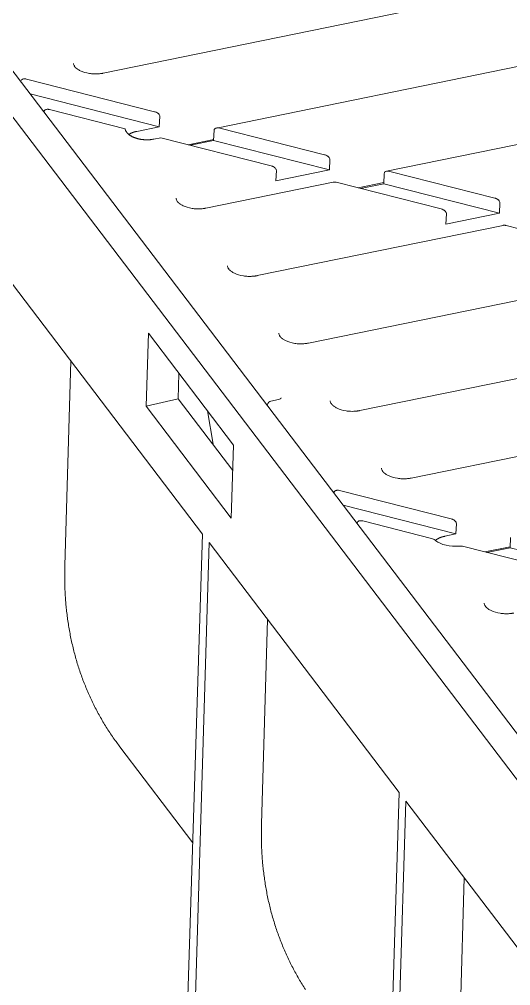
# Model space of a CAD drawing. Header units: millimetres. Extents: x 4267 to 8467, y 166 to 3136.
# Drawn here: x 4722.4 to 4776.8, y 1645.4 to 1752.2 of the extents above; entities that cross this region are included whole.
import ezdxf

# ---------------------------------------------------------------- set-up
doc = ezdxf.new("R2010")
doc.units = ezdxf.units.MM
doc.styles.get("Standard").update_dxf_attribs({"font": 'SimSun.ttf'})
doc.dimstyles.new('ISO-25', dxfattribs={"dimtxt": 2.5, "dimasz": 2.5, "dimexe": 1.25, "dimexo": 0.625, "dimtad": 1, "dimtxsty": 'Standard', "dimcen": 2.5, "dimadec": 0, "dimazin": 0, "dimtfac": 1, "dimtmove": 0, "dimatfit": 3, "dimfxl": 1, "dimarcsym": 0})

msp = doc.modelspace()

# ---------------------------------------------------------------- linework, layer by layer
at = {"linetype": 'Continuous', "lineweight": 5}
for p, q in [((4835.5, 1596.97, 326.37), (4654.46, 1834.86, 326.37)), ((4832.15, 1596.28, 326.37), (4651.11, 1834.17, 326.37)), ((4799.56, 1760.16, 326.37), (4731.7, 1746.27, 326.37)), ((4818.36, 1755.38, 326.37), (4744.25, 1740.21, 326.37)), ((4825.09, 1748.13, 326.37), (4763.05, 1735.44, 326.37)), ((4722.61, 1745.31, 326.37), (4722.61, 1745.4, 326.37)), ((4723.23, 1745.62, 326.37), (4737.4, 1742.02, 326.37)), ((4737.92, 1740.35, 326.37), (4723.62, 1743.98, 326.37)), ((4725.17, 1741.95, 326.37), (4725.18, 1742.03, 326.37)), ((4725.79, 1742.25, 326.37), (4734.13, 1740.14, 326.37)), ((4737.98, 1741.49, 326.37), (4737.92, 1740.35, 326.37)), ((4737.92, 1740.35, 326.37), (4735.42, 1739.84, 326.37)), ((4743.92, 1738.83, 326.37), (4743.98, 1739.97, 326.37)), ((4756.2, 1737.25, 326.37), (4744.6, 1740.2, 326.37)), ((4737.31, 1738.98, 326.37), (4738.07, 1739.14, 326.37)), ((4750.28, 1736.04, 326.37), (4738.07, 1739.14, 326.37)), ((4743.93, 1738.94, 326.37), (4741.11, 1738.36, 326.37)), ((4741.36, 1738.3, 326.37), (4743.92, 1738.83, 326.37)), ((4756.73, 1735.58, 326.37), (4743.92, 1738.83, 326.37)), ((4756.78, 1736.72, 326.37), (4756.73, 1735.58, 326.37)), ((4756.73, 1735.58, 326.37), (4750.8, 1734.36, 326.37)), ((4750.8, 1734.36, 326.37), (4750.86, 1735.5, 326.37)), ((4763.41, 1735.42, 326.37), (4775.01, 1732.47, 326.37)), ((4762.73, 1734.05, 326.37), (4762.79, 1735.19, 326.37)), ((4757.13, 1734.23, 326.37), (4743.06, 1731.35, 326.37)), ((4769.08, 1731.26, 326.37), (4757.48, 1734.21, 326.37)), ((4762.73, 1734.17, 326.37), (4759.92, 1733.59, 326.37)), ((4760.16, 1733.53, 326.37), (4762.73, 1734.05, 326.37)), ((4775.53, 1730.8, 326.37), (4762.73, 1734.05, 326.37)), ((4775.59, 1731.94, 326.37), (4775.53, 1730.8, 326.37)), ((4775.53, 1730.8, 326.37), (4769.61, 1729.59, 326.37)), ((4769.61, 1729.59, 326.37), (4769.67, 1730.73, 326.37)), ((4775.93, 1729.45, 326.37), (4748.74, 1723.89, 326.37)), ((4787.89, 1726.49, 326.37), (4776.29, 1729.43, 326.37)), ((4794.74, 1724.68, 326.37), (4754.41, 1716.42, 326.37)), ((4721.69, 1722.93, 326.37), (4742.71, 1695.31, 326.37)), ((4813.54, 1719.9, 326.37), (4760.09, 1708.96, 326.37)), ((4736.46, 1709.45, 326.37), (4736.71, 1717.52, 326.37)), ((4736.71, 1717.52, 326.37), (4746.12, 1705.15, 326.37)), ((4832.35, 1715.13, 326.37), (4765.77, 1701.5, 326.37)), ((4727.47, 1691.79, 326.37), (4728.15, 1714.45, 326.37)), ((4740.09, 1713.08, 326.37), (4740, 1710.27, 326.37)), ((4736.46, 1709.45, 326.37), (4740, 1710.27, 326.37)), ((4740, 1710.27, 326.37), (4746.04, 1702.34, 326.37)), ((4751.1, 1710.19, 326.37), (4750.26, 1710.02, 326.37)), ((4745.87, 1697.08, 326.37), (4736.46, 1709.45, 326.37)), ((4743.23, 1708.95, 326.37), (4743.89, 1705.27, 326.37)), ((4749.9, 1709.61, 326.37), (4749.89, 1709.46, 326.37)), ((4746.12, 1705.15, 326.37), (4745.87, 1697.08, 326.37)), ((4757.24, 1699.91, 326.37), (4757.23, 1699.82, 326.37)), ((4757.86, 1700.13, 326.37), (4770.19, 1697, 326.37)), ((4770.71, 1695.32, 326.37), (4758.24, 1698.49, 326.37)), ((4759.8, 1696.54, 326.37), (4759.79, 1696.45, 326.37)), ((4768, 1694.83, 326.37), (4760.42, 1696.76, 326.37)), ((4770.77, 1696.46, 326.37), (4770.71, 1695.32, 326.37)), ((4742.71, 1695.31, 326.37), (4740.14, 1614.32, 326.37)), ((4770.71, 1695.32, 326.37), (4769.49, 1695.07, 326.37)), ((4776.71, 1693.8, 326.37), (4776.77, 1694.94, 326.37)), ((4741, 1613.19, 326.37), (4743.44, 1694.36, 326.37)), ((4743.44, 1694.36, 326.37), (4764.46, 1666.74, 326.37)), ((4783.07, 1691.01, 326.37), (4771.46, 1693.96, 326.37)), ((4776.72, 1693.91, 326.37), (4773.9, 1693.34, 326.37)), ((4774.15, 1693.27, 326.37), (4776.71, 1693.8, 326.37)), ((4789.52, 1690.55, 326.37), (4776.71, 1693.8, 326.37)), ((4749.22, 1663.22, 326.37), (4749.9, 1685.87, 326.37)), ((4733.55, 1671.8, 326.37), (4741.63, 1661.18, 326.37)), ((4764.46, 1666.74, 326.37), (4761.89, 1585.74, 326.37)), ((4762.74, 1584.62, 326.37), (4765.18, 1665.78, 326.37)), ((4765.18, 1665.78, 326.37), (4785.73, 1638.79, 326.37)), ((4770.96, 1634.64, 326.37), (4771.64, 1657.3, 326.37))]:
    msp.add_line(p, q, dxfattribs=at)
for points in [[(4728.5, 1747.07), (4728.51, 1747.06, 0.002335), (4728.52, 1747.05, 0.002315), (4728.52, 1747.04, 0.002293), (4728.53, 1747.03, 0.002272), (4728.54, 1747.02, 0.002251), (4728.55, 1747.01, 0.00223), (4728.55, 1747, 0.002209), (4728.56, 1746.99, 0.002188), (4728.57, 1746.98, 0.002167), (4728.58, 1746.97, 0.002146), (4728.59, 1746.97, 0.002126), (4728.59, 1746.96, 0.002106), (4728.6, 1746.95, 0.002085), (4728.61, 1746.94, 0.002065), (4728.62, 1746.93, 0.002045), (4728.63, 1746.92, 0.002026), (4728.64, 1746.91, 0.002006), (4728.65, 1746.9, 0.001987), (4728.66, 1746.9, 0.001968), (4728.66, 1746.89, 0.001949), (4728.67, 1746.88, 0.00193), (4728.68, 1746.87, 0.00191), (4728.69, 1746.86, 0.001893), (4728.7, 1746.85, 0.001878), (4728.71, 1746.84, 0.001856), (4728.72, 1746.84, 0.001827), (4728.73, 1746.83, 0.001825), (4728.74, 1746.82, 0.001843), (4728.75, 1746.81, 0.001774), (4728.76, 1746.8, 0.001643), (4728.77, 1746.8, 0.001794), (4728.78, 1746.79, 0.002113), (4728.79, 1746.78, 0.001591), (4728.8, 1746.77, 0.000553), (4728.81, 1746.76, 0.002211), (4728.83, 1746.75, 0.003735), (4728.84, 1746.74, 0.001805), (4728.87, 1746.72, 0.000953)], [(4734.13, 1740.14), (4734.14, 1740.09, 0.01635), (4734.15, 1740.04, 0.015637), (4734.17, 1740, 0.015076), (4734.18, 1739.95, 0.014855), (4734.21, 1739.9, 0.01442), (4734.23, 1739.86, 0.013914), (4734.26, 1739.81, 0.013348), (4734.29, 1739.77, 0.012841), (4734.33, 1739.72, 0.012275), (4734.36, 1739.67, 0.011748), (4734.4, 1739.63, 0.011198), (4734.45, 1739.59, 0.010695), (4734.49, 1739.54, 0.010188), (4734.54, 1739.5, 0.009723), (4734.6, 1739.46, 0.009267), (4734.65, 1739.42, 0.008848), (4734.71, 1739.38, 0.008449), (4734.77, 1739.35, 0.008079), (4734.83, 1739.31, 0.00773), (4734.89, 1739.27, 0.0074), (4734.96, 1739.24, 0.007108), (4735.03, 1739.21, 0.006836), (4735.09, 1739.18, 0.006563), (4735.16, 1739.15, 0.006278), (4735.24, 1739.13, 0.006141), (4735.31, 1739.1, 0.005985), (4735.38, 1739.08, 0.005803), (4735.46, 1739.05, 0.005764), (4735.54, 1739.03, 0.005688), (4735.62, 1739.01, 0.005616), (4735.7, 1738.99, 0.005537), (4735.78, 1738.98, 0.005489), (4735.87, 1738.96, 0.005437), (4735.95, 1738.95, 0.005408), (4736.04, 1738.94, 0.005356), (4736.12, 1738.93, 0.005302), (4736.21, 1738.92, 0.00532), (4736.3, 1738.91, 0.005405), (4736.39, 1738.91, 0.005259), (4736.48, 1738.9, 0.004938), (4736.56, 1738.9, 0.005411), (4736.65, 1738.91, 0.006396), (4736.74, 1738.91, 0.004978), (4736.82, 1738.91, 0.001928), (4736.9, 1738.92, 0.006885), (4736.99, 1738.93, 0.012016), (4737.13, 1738.95, 0.006163), (4737.31, 1738.98, 0.003361)], [(4735.42, 1739.84), (4735.39, 1739.83, 0.002473), (4735.36, 1739.83, 0.00246), (4735.32, 1739.82, 0.002476), (4735.29, 1739.81, 0.002529), (4735.26, 1739.8, 0.002571), (4735.23, 1739.79, 0.00261), (4735.2, 1739.79, 0.002648), (4735.17, 1739.78, 0.002694), (4735.14, 1739.77, 0.002738), (4735.1, 1739.76, 0.002786), (4735.07, 1739.75, 0.002831), (4735.04, 1739.74, 0.00288), (4735.01, 1739.73, 0.002932), (4734.98, 1739.72, 0.002992), (4734.95, 1739.7, 0.003037), (4734.92, 1739.69, 0.003074), (4734.89, 1739.68, 0.003159), (4734.87, 1739.67, 0.003288), (4734.84, 1739.66, 0.003253), (4734.81, 1739.64, 0.00309), (4734.78, 1739.63, 0.003483), (4734.75, 1739.62, 0.004257), (4734.72, 1739.6, 0.003289), (4734.7, 1739.59, 0.001113), (4734.68, 1739.58, 0.004778), (4734.65, 1739.56, 0.008561), (4734.6, 1739.53, 0.00431), (4734.55, 1739.5, 0.002307)], [(4739.86, 1732.14), (4739.87, 1732.13, 0.002338), (4739.87, 1732.13, 0.002318), (4739.88, 1732.12, 0.002297), (4739.89, 1732.11, 0.002276), (4739.9, 1732.1, 0.002254), (4739.9, 1732.09, 0.002233), (4739.91, 1732.08, 0.002212), (4739.92, 1732.07, 0.002192), (4739.93, 1732.06, 0.002171), (4739.93, 1732.05, 0.002151), (4739.94, 1732.04, 0.00213), (4739.95, 1732.03, 0.00211), (4739.96, 1732.03, 0.00209), (4739.97, 1732.02, 0.00207), (4739.98, 1732.01, 0.00205), (4739.99, 1732, 0.00203), (4739.99, 1731.99, 0.002011), (4740, 1731.98, 0.001992), (4740.01, 1731.97, 0.001973), (4740.02, 1731.96, 0.001954), (4740.03, 1731.96, 0.001935), (4740.04, 1731.95, 0.001915), (4740.05, 1731.94, 0.001898), (4740.06, 1731.93, 0.001884), (4740.07, 1731.92, 0.001861), (4740.08, 1731.91, 0.001832), (4740.09, 1731.91, 0.00183), (4740.1, 1731.9, 0.001849), (4740.11, 1731.89, 0.00178), (4740.12, 1731.88, 0.001648), (4740.13, 1731.87, 0.0018), (4740.14, 1731.86, 0.00212), (4740.15, 1731.86, 0.001597), (4740.16, 1731.85, 0.000555), (4740.17, 1731.84, 0.002218), (4740.18, 1731.83, 0.003748), (4740.2, 1731.82, 0.001812), (4740.23, 1731.8, 0.000956)], [(4745.54, 1724.68), (4745.54, 1724.67, 0.00232), (4745.55, 1724.66, 0.0023), (4745.56, 1724.65, 0.002279), (4745.57, 1724.65, 0.002259), (4745.57, 1724.64, 0.002238), (4745.58, 1724.63, 0.002218), (4745.59, 1724.62, 0.002198), (4745.6, 1724.61, 0.002178), (4745.6, 1724.6, 0.002158), (4745.61, 1724.59, 0.002138), (4745.62, 1724.58, 0.002118), (4745.63, 1724.57, 0.002099), (4745.64, 1724.56, 0.002079), (4745.65, 1724.56, 0.00206), (4745.65, 1724.55, 0.002041), (4745.66, 1724.54, 0.002023), (4745.67, 1724.53, 0.002004), (4745.68, 1724.52, 0.001985), (4745.69, 1724.51, 0.001967), (4745.7, 1724.5, 0.001949), (4745.71, 1724.5, 0.00193), (4745.72, 1724.49, 0.001911), (4745.73, 1724.48, 0.001895), (4745.74, 1724.47, 0.001881), (4745.75, 1724.46, 0.001859), (4745.76, 1724.45, 0.001831), (4745.77, 1724.44, 0.001829), (4745.78, 1724.44, 0.001849), (4745.79, 1724.43, 0.00178), (4745.8, 1724.42, 0.001649), (4745.81, 1724.41, 0.001802), (4745.82, 1724.4, 0.002123), (4745.83, 1724.4, 0.001599), (4745.84, 1724.39, 0.000555), (4745.85, 1724.38, 0.002223), (4745.86, 1724.37, 0.003759), (4745.88, 1724.36, 0.001817), (4745.9, 1724.34, 0.000959)], [(4751.22, 1717.22), (4751.22, 1717.21, 0.00233), (4751.23, 1717.2, 0.00231), (4751.24, 1717.19, 0.002289), (4751.24, 1717.18, 0.002268), (4751.25, 1717.18, 0.002246), (4751.26, 1717.17, 0.002225), (4751.27, 1717.16, 0.002204), (4751.28, 1717.15, 0.002183), (4751.28, 1717.14, 0.002162), (4751.29, 1717.13, 0.002142), (4751.3, 1717.12, 0.002121), (4751.31, 1717.11, 0.002101), (4751.32, 1717.1, 0.002081), (4751.32, 1717.09, 0.002061), (4751.33, 1717.09, 0.002041), (4751.34, 1717.08, 0.002022), (4751.35, 1717.07, 0.002002), (4751.36, 1717.06, 0.001983), (4751.37, 1717.05, 0.001964), (4751.38, 1717.04, 0.001945), (4751.39, 1717.03, 0.001926), (4751.4, 1717.03, 0.001907), (4751.41, 1717.02, 0.001889), (4751.42, 1717.01, 0.001875), (4751.43, 1717, 0.001852), (4751.44, 1716.99, 0.001823), (4751.45, 1716.98, 0.001821), (4751.46, 1716.97, 0.00184), (4751.47, 1716.97, 0.001771), (4751.48, 1716.96, 0.00164), (4751.49, 1716.95, 0.001791), (4751.5, 1716.94, 0.002109), (4751.51, 1716.93, 0.001589), (4751.52, 1716.93, 0.000552), (4751.53, 1716.92, 0.002207), (4751.54, 1716.91, 0.003729), (4751.56, 1716.9, 0.001802), (4751.58, 1716.88, 0.000951)], [(4751.27, 1710.25), (4751.27, 1710.25, 0.002212), (4751.28, 1710.25, 0.002242), (4751.28, 1710.26, 0.002268), (4751.28, 1710.26, 0.002287), (4751.29, 1710.26, 0.002311), (4751.29, 1710.26, 0.002334), (4751.3, 1710.27, 0.002359), (4751.3, 1710.27, 0.002383), (4751.3, 1710.27, 0.002408), (4751.31, 1710.27, 0.002433), (4751.31, 1710.28, 0.00246), (4751.31, 1710.28, 0.002486), (4751.32, 1710.28, 0.002514), (4751.32, 1710.28, 0.00254), (4751.32, 1710.29, 0.002569), (4751.33, 1710.29, 0.002597), (4751.33, 1710.29, 0.002627), (4751.33, 1710.29, 0.002655), (4751.34, 1710.3, 0.002687), (4751.34, 1710.3, 0.002717), (4751.34, 1710.3, 0.002748), (4751.35, 1710.3, 0.002778), (4751.35, 1710.31, 0.002813), (4751.35, 1710.31, 0.00285), (4751.36, 1710.31, 0.002877), (4751.36, 1710.32, 0.002892), (4751.36, 1710.32, 0.002952), (4751.37, 1710.32, 0.003046), (4751.37, 1710.32, 0.002997), (4751.37, 1710.33, 0.00283), (4751.37, 1710.33, 0.003158), (4751.38, 1710.33, 0.003813), (4751.38, 1710.34, 0.002935), (4751.38, 1710.34, 0.001017), (4751.38, 1710.34, 0.004195), (4751.39, 1710.34, 0.007387), (4751.39, 1710.35, 0.003685), (4751.4, 1710.36, 0.001971)], [(4751.3, 1710.27), (4751.3, 1710.27, 0.001621), (4751.3, 1710.27, 0.001635), (4751.3, 1710.27, 0.001648), (4751.31, 1710.28, 0.001659), (4751.31, 1710.28, 0.001671), (4751.31, 1710.28, 0.001683), (4751.31, 1710.28, 0.001696), (4751.31, 1710.28, 0.001708), (4751.32, 1710.28, 0.001721), (4751.32, 1710.29, 0.001734), (4751.32, 1710.29, 0.001747), (4751.32, 1710.29, 0.00176), (4751.32, 1710.29, 0.001773), (4751.33, 1710.29, 0.001786), (4751.33, 1710.29, 0.0018), (4751.33, 1710.3, 0.001813), (4751.33, 1710.3, 0.001827), (4751.33, 1710.3, 0.001841), (4751.34, 1710.3, 0.001855), (4751.34, 1710.3, 0.001869), (4751.34, 1710.3, 0.001884), (4751.34, 1710.31, 0.001897), (4751.34, 1710.31, 0.001913), (4751.34, 1710.31, 0.001931), (4751.35, 1710.31, 0.001941), (4751.35, 1710.31, 0.001944), (4751.35, 1710.31, 0.001976), (4751.35, 1710.32, 0.002031), (4751.35, 1710.32, 0.001989), (4751.35, 1710.32, 0.001871), (4751.35, 1710.32, 0.00208), (4751.36, 1710.32, 0.002501), (4751.36, 1710.32, 0.001915), (4751.36, 1710.33, 0.00066), (4751.36, 1710.33, 0.002725), (4751.36, 1710.33, 0.004759), (4751.36, 1710.33, 0.002357), (4751.37, 1710.34, 0.001256)], [(4751.4, 1710.36), (4751.39, 1710.35, 0.003219), (4751.39, 1710.35, 0.003233), (4751.39, 1710.35, 0.003244), (4751.38, 1710.35, 0.003254), (4751.38, 1710.35, 0.003265), (4751.38, 1710.34, 0.003274), (4751.37, 1710.34, 0.003284), (4751.37, 1710.34, 0.003292), (4751.37, 1710.34, 0.003301), (4751.36, 1710.33, 0.003309), (4751.36, 1710.33, 0.003316), (4751.36, 1710.33, 0.00332), (4751.35, 1710.33, 0.003329), (4751.35, 1710.32, 0.003339), (4751.35, 1710.32, 0.003336), (4751.35, 1710.32, 0.00332), (4751.34, 1710.32, 0.003352), (4751.34, 1710.31, 0.00342), (4751.34, 1710.31, 0.003329), (4751.33, 1710.31, 0.003113), (4751.33, 1710.3, 0.00343), (4751.33, 1710.3, 0.004078), (4751.33, 1710.3, 0.00311), (4751.32, 1710.3, 0.001098), (4751.32, 1710.29, 0.004358), (4751.32, 1710.29, 0.007489), (4751.32, 1710.29, 0.003681), (4751.31, 1710.28, 0.001959)], [(4756.89, 1709.76), (4756.9, 1709.75, 0.002322), (4756.91, 1709.74, 0.002303), (4756.91, 1709.73, 0.002281), (4756.92, 1709.72, 0.002261), (4756.93, 1709.71, 0.00224), (4756.94, 1709.7, 0.00222), (4756.95, 1709.7, 0.002199), (4756.95, 1709.69, 0.002179), (4756.96, 1709.68, 0.002159), (4756.97, 1709.67, 0.002139), (4756.98, 1709.66, 0.002119), (4756.99, 1709.65, 0.002099), (4756.99, 1709.64, 0.00208), (4757, 1709.63, 0.00206), (4757.01, 1709.62, 0.002041), (4757.02, 1709.62, 0.002022), (4757.03, 1709.61, 0.002002), (4757.04, 1709.6, 0.001984), (4757.05, 1709.59, 0.001965), (4757.06, 1709.58, 0.001947), (4757.07, 1709.57, 0.001928), (4757.08, 1709.56, 0.001909), (4757.08, 1709.56, 0.001892), (4757.09, 1709.55, 0.001878), (4757.1, 1709.54, 0.001855), (4757.11, 1709.53, 0.001827), (4757.12, 1709.52, 0.001825), (4757.13, 1709.51, 0.001844), (4757.14, 1709.51, 0.001775), (4757.15, 1709.5, 0.001644), (4757.16, 1709.49, 0.001796), (4757.17, 1709.48, 0.002115), (4757.19, 1709.47, 0.001593), (4757.2, 1709.46, 0.000553), (4757.21, 1709.46, 0.002214), (4757.22, 1709.45, 0.003742), (4757.24, 1709.44, 0.001809), (4757.26, 1709.42, 0.000955)], [(4749.9, 1709.61), (4749.9, 1709.61, 0.000005), (4749.9, 1709.61, 0.000005), (4749.9, 1709.61, 0.000005), (4749.9, 1709.61, 0.000005), (4749.9, 1709.61, 0.000005), (4749.9, 1709.61, 0.000005), (4749.9, 1709.61, 0.000005), (4749.9, 1709.61, 0.000005), (4749.9, 1709.61, 0.000005), (4749.9, 1709.61, 0.000005), (4749.9, 1709.61, 0.000005), (4749.9, 1709.61, 0.000005), (4749.9, 1709.61, 0.000005), (4749.9, 1709.61, 0.000005), (4749.9, 1709.61, 0.000005), (4749.9, 1709.61, 0.000005), (4749.9, 1709.61, 0.000005), (4749.9, 1709.61, 0.000005), (4749.9, 1709.61, 0.000005), (4749.9, 1709.61, 0.000005), (4749.9, 1709.61, 0.000005), (4749.9, 1709.61, 0.000005), (4749.9, 1709.61, 0.000005), (4749.9, 1709.61, 0.000005), (4749.9, 1709.61, 0.000005), (4749.9, 1709.61, 0.000005), (4749.9, 1709.61, 0.000005), (4749.9, 1709.61, 0.000005), (4749.9, 1709.61, 0.000005), (4749.9, 1709.61, 0.000004), (4749.9, 1709.61, 0.000005), (4749.9, 1709.61, 0.000006), (4749.9, 1709.61, 0.000004), (4749.9, 1709.61, 0.000002), (4749.9, 1709.61, 0.000006), (4749.9, 1709.61, 0.000011), (4749.9, 1709.61, 0.000005), (4749.9, 1709.61, 0.000003)], [(4762.57, 1702.3), (4762.58, 1702.29, 0.002333), (4762.59, 1702.28, 0.002313), (4762.59, 1702.27, 0.002292), (4762.6, 1702.26, 0.002271), (4762.61, 1702.25, 0.002249), (4762.62, 1702.24, 0.002229), (4762.62, 1702.23, 0.002208), (4762.63, 1702.23, 0.002187), (4762.64, 1702.22, 0.002166), (4762.65, 1702.21, 0.002146), (4762.66, 1702.2, 0.002126), (4762.66, 1702.19, 0.002106), (4762.67, 1702.18, 0.002085), (4762.68, 1702.17, 0.002066), (4762.69, 1702.16, 0.002046), (4762.7, 1702.15, 0.002026), (4762.71, 1702.15, 0.002007), (4762.72, 1702.14, 0.001988), (4762.73, 1702.13, 0.001969), (4762.73, 1702.12, 0.00195), (4762.74, 1702.11, 0.001931), (4762.75, 1702.1, 0.001912), (4762.76, 1702.09, 0.001895), (4762.77, 1702.09, 0.00188), (4762.78, 1702.08, 0.001857), (4762.79, 1702.07, 0.001829), (4762.8, 1702.06, 0.001827), (4762.81, 1702.05, 0.001845), (4762.82, 1702.04, 0.001776), (4762.83, 1702.04, 0.001645), (4762.84, 1702.03, 0.001797), (4762.85, 1702.02, 0.002116), (4762.86, 1702.01, 0.001594), (4762.87, 1702, 0.000554), (4762.88, 1702, 0.002214), (4762.9, 1701.99, 0.003742), (4762.91, 1701.97, 0.001809), (4762.94, 1701.96, 0.000955)], [(4769.49, 1695.07), (4769.45, 1695.06, 0.003127), (4769.41, 1695.05, 0.003124), (4769.37, 1695.04, 0.003155), (4769.33, 1695.03, 0.003229), (4769.29, 1695.02, 0.003292), (4769.25, 1695.01, 0.00335), (4769.21, 1695, 0.00341), (4769.17, 1694.99, 0.003479), (4769.13, 1694.98, 0.003547), (4769.1, 1694.96, 0.00362), (4769.06, 1694.95, 0.003692), (4769.02, 1694.94, 0.003769), (4768.99, 1694.92, 0.003851), (4768.95, 1694.91, 0.003942), (4768.91, 1694.89, 0.004019), (4768.88, 1694.88, 0.004084), (4768.84, 1694.86, 0.004213), (4768.81, 1694.84, 0.004397), (4768.78, 1694.83, 0.004375), (4768.74, 1694.81, 0.00418), (4768.71, 1694.79, 0.004715), (4768.68, 1694.77, 0.005763), (4768.65, 1694.75, 0.004508), (4768.62, 1694.74, 0.001598), (4768.6, 1694.72, 0.006519), (4768.56, 1694.7, 0.011763), (4768.52, 1694.66, 0.006022), (4768.46, 1694.62, 0.003258)], [(4733.55, 1671.8), (4733.13, 1672.36, -0.006083), (4732.73, 1672.93, -0.006084), (4732.34, 1673.52, -0.006077), (4731.96, 1674.11, -0.006074), (4731.6, 1674.71, -0.006066), (4731.25, 1675.32, -0.00605), (4730.92, 1675.95, -0.006032), (4730.6, 1676.57, -0.00601), (4730.3, 1677.21, -0.005986), (4730.01, 1677.86, -0.005956), (4729.74, 1678.51, -0.005923), (4729.48, 1679.17, -0.005883), (4729.24, 1679.83, -0.005849), (4729.01, 1680.51, -0.005815), (4728.8, 1681.18, -0.005758), (4728.61, 1681.87, -0.005676), (4728.43, 1682.55, -0.005674), (4728.26, 1683.25, -0.005725), (4728.11, 1683.95, -0.00552), (4727.98, 1684.65, -0.00512), (4727.86, 1685.35, -0.005565), (4727.76, 1686.06, -0.006508), (4727.67, 1686.79, -0.004936), (4727.6, 1687.48, -0.0018), (4727.54, 1688.11, -0.00676), (4727.5, 1688.92, -0.011358), (4727.47, 1690.16, -0.005528), (4727.47, 1691.79, -0.002937)], [(4773.93, 1687.38), (4773.94, 1687.37, 0.002326), (4773.94, 1687.36, 0.002306), (4773.95, 1687.35, 0.002284), (4773.96, 1687.34, 0.002264), (4773.96, 1687.33, 0.002243), (4773.97, 1687.32, 0.002222), (4773.98, 1687.31, 0.002201), (4773.99, 1687.3, 0.002181), (4774, 1687.29, 0.002161), (4774, 1687.29, 0.002141), (4774.01, 1687.28, 0.002121), (4774.02, 1687.27, 0.002101), (4774.03, 1687.26, 0.002081), (4774.04, 1687.25, 0.002062), (4774.05, 1687.24, 0.002042), (4774.06, 1687.23, 0.002023), (4774.06, 1687.22, 0.002004), (4774.07, 1687.21, 0.001985), (4774.08, 1687.21, 0.001966), (4774.09, 1687.2, 0.001948), (4774.1, 1687.19, 0.00193), (4774.11, 1687.18, 0.001911), (4774.12, 1687.17, 0.001894), (4774.13, 1687.16, 0.00188), (4774.14, 1687.16, 0.001857), (4774.15, 1687.15, 0.001829), (4774.16, 1687.14, 0.001827), (4774.17, 1687.13, 0.001846), (4774.18, 1687.12, 0.001778), (4774.19, 1687.11, 0.001647), (4774.2, 1687.11, 0.001799), (4774.21, 1687.1, 0.002119), (4774.22, 1687.09, 0.001596), (4774.23, 1687.08, 0.000554), (4774.24, 1687.07, 0.002219), (4774.25, 1687.07, 0.003752), (4774.27, 1687.05, 0.001814), (4774.3, 1687.03, 0.000957)], [(4754.08, 1644.94, -0.006077), (4753.71, 1645.54, -0.006074), (4753.35, 1646.14, -0.006066), (4753, 1646.75, -0.00605), (4752.67, 1647.37, -0.006032), (4752.35, 1648, -0.00601), (4752.05, 1648.64, -0.005986), (4751.76, 1649.28, -0.005956), (4751.49, 1649.93, -0.005923), (4751.23, 1650.59, -0.005883), (4750.99, 1651.26, -0.005849), (4750.76, 1651.93, -0.005815), (4750.55, 1652.61, -0.005758), (4750.35, 1653.29, -0.005676), (4750.17, 1653.98, -0.005674), (4750.01, 1654.67, -0.005725), (4749.86, 1655.37, -0.00552), (4749.73, 1656.07, -0.00512), (4749.61, 1656.77, -0.005565), (4749.51, 1657.48, -0.006508), (4749.42, 1658.22, -0.004936), (4749.34, 1658.91, -0.0018), (4749.29, 1659.53, -0.00676), (4749.24, 1660.34, -0.011357), (4749.22, 1661.58, -0.005528), (4749.22, 1663.22, -0.002937)]]:
    msp.add_lwpolyline(points, format="xyb", dxfattribs=at)
for points in [[(4728.56, 1747.01, 326.37), (4728.45, 1747.15, 326.37), (4728.42, 1747.27, 326.37), (4728.42, 1747.36, 326.37)], [(4739.91, 1732.09, 326.37), (4739.81, 1732.23, 326.37), (4739.78, 1732.35, 326.37), (4739.78, 1732.44, 326.37)], [(4745.59, 1724.63, 326.37), (4745.49, 1724.77, 326.37), (4745.45, 1724.89, 326.37), (4745.46, 1724.98, 326.37)], [(4751.27, 1717.17, 326.37), (4751.16, 1717.31, 326.37), (4751.13, 1717.43, 326.37), (4751.14, 1717.52, 326.37)], [(4750.26, 1710.02, 326.37), (4750.07, 1709.99, 326.37), (4749.91, 1709.81, 326.37), (4749.9, 1709.61, 326.37)], [(4751.27, 1710.25, 326.37), (4751.23, 1710.23, 326.37), (4751.17, 1710.21, 326.37), (4751.1, 1710.19, 326.37)], [(4756.95, 1709.7, 326.37), (4756.84, 1709.84, 326.37), (4756.81, 1709.97, 326.37), (4756.82, 1710.06, 326.37)], [(4743.89, 1705.26, 326.37), (4743.89, 1705.26, 326.37), (4743.89, 1705.26, 326.37), (4743.89, 1705.27, 326.37)], [(4762.63, 1702.24, 326.37), (4762.52, 1702.38, 326.37), (4762.49, 1702.51, 326.37), (4762.49, 1702.6, 326.37)], [(4771.08, 1693.98, 326.37), (4770.13, 1693.87, 326.37), (4769, 1694.15, 326.37), (4768.51, 1694.58, 326.37)], [(4773.98, 1687.32, 326.37), (4773.88, 1687.46, 326.37), (4773.85, 1687.58, 326.37), (4773.85, 1687.68, 326.37)]]:
    msp.add_open_spline(points, degree=3, dxfattribs=at)
for points, knots in [([(4731.7, 1746.27, 326.37), (4731.7, 1746.27, 326.37), (4731.7, 1746.27, 326.37), (4731.69, 1746.27, 326.37), (4731.68, 1746.26, 326.37), (4731.67, 1746.26, 326.37), (4731.65, 1746.26, 326.37), (4731.62, 1746.25, 326.37), (4731.55, 1746.24, 326.37), (4731.49, 1746.23, 326.37), (4731.36, 1746.22, 326.37), (4731.22, 1746.2, 326.37), (4730.97, 1746.19, 326.37), (4730.63, 1746.19, 326.37), (4729.97, 1746.26, 326.37), (4729.32, 1746.45, 326.37), (4728.96, 1746.66, 326.37), (4728.87, 1746.72, 326.37)], [0, 0, 0, 0, 0.0013979, 0.0027997, 0.0045575, 0.0080917, 0.0098683, 0.0188439, 0.0279802, 0.051521, 0.063686, 0.1083241, 0.1422974, 0.2157643, 0.3167263, 0.5500747, 0.6450333, 0.6450333, 0.6450333, 0.6450333]), ([(4723.23, 1745.62, 326.37), (4723.18, 1745.64, 326.37), (4723.12, 1745.64, 326.37), (4723.05, 1745.65, 326.37), (4723.03, 1745.65, 326.37), (4722.94, 1745.65, 326.37), (4722.87, 1745.64, 326.37), (4722.76, 1745.6, 326.37), (4722.72, 1745.58, 326.37), (4722.68, 1745.55, 326.37), (4722.67, 1745.54, 326.37), (4722.63, 1745.49, 326.37), (4722.62, 1745.45, 326.37), (4722.61, 1745.4, 326.37)], [0, 0, 0, 0, 0.1875, 0.1875, 0.25, 0.25, 0.5, 0.5, 0.6875, 0.6875, 0.75, 0.75, 1, 1, 1, 1]), ([(4725.18, 1742.03, 326.37), (4725.18, 1742.12, 326.37), (4725.25, 1742.21, 326.37), (4725.38, 1742.25, 326.37), (4725.38, 1742.26, 326.37), (4725.4, 1742.26, 326.37), (4725.4, 1742.26, 326.37), (4725.43, 1742.27, 326.37), (4725.44, 1742.27, 326.37), (4725.49, 1742.28, 326.37), (4725.53, 1742.28, 326.37), (4725.58, 1742.28, 326.37), (4725.58, 1742.28, 326.37), (4725.58, 1742.28, 326.37), (4725.59, 1742.28, 326.37), (4725.6, 1742.28, 326.37), (4725.61, 1742.28, 326.37), (4725.63, 1742.28, 326.37), (4725.65, 1742.28, 326.37), (4725.7, 1742.27, 326.37), (4725.75, 1742.27, 326.37), (4725.79, 1742.25, 326.37)], [0, 0, 0, 0, 0.5, 0.5, 0.53125, 0.53125, 0.5625, 0.5625, 0.625, 0.625, 0.75, 0.75, 0.757812, 0.757812, 0.765625, 0.78125, 0.8125, 0.8125, 0.875, 0.875, 1, 1, 1, 1]), ([(4737.4, 1742.02, 326.37), (4737.45, 1742.01, 326.37), (4737.49, 1742, 326.37), (4737.55, 1741.97, 326.37), (4737.56, 1741.97, 326.37), (4737.58, 1741.96, 326.37), (4737.6, 1741.95, 326.37), (4737.61, 1741.95, 326.37), (4737.61, 1741.94, 326.37), (4737.61, 1741.94, 326.37), (4737.61, 1741.94, 326.37), (4737.66, 1741.92, 326.37), (4737.7, 1741.9, 326.37), (4737.75, 1741.86, 326.37), (4737.76, 1741.85, 326.37), (4737.78, 1741.83, 326.37), (4737.79, 1741.83, 326.37), (4737.8, 1741.82, 326.37), (4737.81, 1741.81, 326.37), (4737.93, 1741.7, 326.37), (4737.98, 1741.59, 326.37), (4737.98, 1741.49, 326.37)], [0, 0, 0, 0, 0.125, 0.125, 0.1875, 0.1875, 0.21875, 0.234375, 0.242188, 0.242188, 0.25, 0.25, 0.375, 0.375, 0.4375, 0.4375, 0.46875, 0.46875, 0.5, 0.5, 1, 1, 1, 1]), ([(4743.98, 1739.97, 326.37), (4743.98, 1740.01, 326.37), (4744, 1740.06, 326.37), (4744.05, 1740.12, 326.37), (4744.07, 1740.14, 326.37), (4744.1, 1740.16, 326.37), (4744.12, 1740.17, 326.37), (4744.14, 1740.18, 326.37), (4744.15, 1740.19, 326.37), (4744.16, 1740.19, 326.37), (4744.2, 1740.2, 326.37), (4744.23, 1740.21, 326.37), (4744.28, 1740.22, 326.37), (4744.3, 1740.22, 326.37), (4744.33, 1740.22, 326.37), (4744.34, 1740.22, 326.37), (4744.36, 1740.22, 326.37), (4744.37, 1740.22, 326.37), (4744.37, 1740.22, 326.37), (4744.38, 1740.22, 326.37), (4744.42, 1740.22, 326.37), (4744.5, 1740.22, 326.37), (4744.6, 1740.2, 326.37)], [0, 0, 0, 0, 0.25, 0.25, 0.375, 0.375, 0.4375, 0.46875, 0.46875, 0.5, 0.5, 0.625, 0.625, 0.6875, 0.6875, 0.71875, 0.734375, 0.742188, 0.742188, 0.75, 0.75, 1, 1, 1, 1]), ([(4756.2, 1737.25, 326.37), (4756.25, 1737.24, 326.37), (4756.3, 1737.22, 326.37), (4756.35, 1737.2, 326.37), (4756.37, 1737.19, 326.37), (4756.39, 1737.18, 326.37), (4756.4, 1737.18, 326.37), (4756.41, 1737.17, 326.37), (4756.42, 1737.17, 326.37), (4756.42, 1737.17, 326.37), (4756.42, 1737.17, 326.37), (4756.46, 1737.15, 326.37), (4756.5, 1737.12, 326.37), (4756.55, 1737.09, 326.37), (4756.57, 1737.08, 326.37), (4756.59, 1737.06, 326.37), (4756.6, 1737.05, 326.37), (4756.61, 1737.04, 326.37), (4756.61, 1737.04, 326.37), (4756.74, 1736.93, 326.37), (4756.79, 1736.81, 326.37), (4756.78, 1736.72, 326.37)], [0, 0, 0, 0, 0.125, 0.125, 0.1875, 0.1875, 0.21875, 0.234375, 0.242188, 0.242188, 0.25, 0.25, 0.375, 0.375, 0.4375, 0.4375, 0.46875, 0.46875, 0.5, 0.5, 1, 1, 1, 1]), ([(4750.28, 1736.04, 326.37), (4750.34, 1736.02, 326.37), (4750.39, 1736, 326.37), (4750.46, 1735.97, 326.37), (4750.48, 1735.96, 326.37), (4750.57, 1735.92, 326.37), (4750.64, 1735.87, 326.37), (4750.74, 1735.78, 326.37), (4750.77, 1735.74, 326.37), (4750.81, 1735.68, 326.37), (4750.82, 1735.67, 326.37), (4750.85, 1735.6, 326.37), (4750.86, 1735.55, 326.37), (4750.86, 1735.5, 326.37)], [0, 0, 0, 0, 0.1875, 0.1875, 0.25, 0.25, 0.5, 0.5, 0.6875, 0.6875, 0.75, 0.75, 1, 1, 1, 1]), ([(4762.79, 1735.19, 326.37), (4762.79, 1735.24, 326.37), (4762.81, 1735.28, 326.37), (4762.84, 1735.33, 326.37), (4762.85, 1735.34, 326.37), (4762.89, 1735.38, 326.37), (4762.93, 1735.4, 326.37), (4763.04, 1735.44, 326.37), (4763.11, 1735.45, 326.37), (4763.2, 1735.45, 326.37), (4763.22, 1735.45, 326.37), (4763.29, 1735.44, 326.37), (4763.35, 1735.44, 326.37), (4763.41, 1735.42, 326.37)], [0, 0, 0, 0, 0.25, 0.25, 0.3125, 0.3125, 0.5, 0.5, 0.75, 0.75, 0.8125, 0.8125, 1, 1, 1, 1]), ([(4757.48, 1734.21, 326.37), (4757.43, 1734.22, 326.37), (4757.39, 1734.23, 326.37), (4757.33, 1734.23, 326.37), (4757.31, 1734.24, 326.37), (4757.29, 1734.24, 326.37), (4757.28, 1734.24, 326.37), (4757.27, 1734.24, 326.37), (4757.26, 1734.24, 326.37), (4757.26, 1734.24, 326.37), (4757.26, 1734.24, 326.37), (4757.22, 1734.24, 326.37), (4757.18, 1734.23, 326.37), (4757.14, 1734.23, 326.37), (4757.13, 1734.23, 326.37), (4757.13, 1734.23, 326.37)], [0, 0, 0, 0, 0.125, 0.125, 0.1875, 0.1875, 0.21875, 0.234375, 0.2421875, 0.2421875, 0.25, 0.25, 0.375, 0.375, 0.3965239, 0.3965239, 0.3965239, 0.3965239]), ([(4775.01, 1732.47, 326.37), (4775.06, 1732.46, 326.37), (4775.1, 1732.45, 326.37), (4775.16, 1732.42, 326.37), (4775.17, 1732.42, 326.37), (4775.2, 1732.41, 326.37), (4775.21, 1732.4, 326.37), (4775.22, 1732.4, 326.37), (4775.22, 1732.39, 326.37), (4775.23, 1732.39, 326.37), (4775.23, 1732.39, 326.37), (4775.27, 1732.37, 326.37), (4775.31, 1732.35, 326.37), (4775.36, 1732.31, 326.37), (4775.37, 1732.3, 326.37), (4775.39, 1732.28, 326.37), (4775.4, 1732.28, 326.37), (4775.42, 1732.27, 326.37), (4775.42, 1732.26, 326.37), (4775.54, 1732.15, 326.37), (4775.6, 1732.04, 326.37), (4775.59, 1731.94, 326.37)], [0, 0, 0, 0, 0.125, 0.125, 0.1875, 0.1875, 0.21875, 0.234375, 0.242188, 0.242188, 0.25, 0.25, 0.375, 0.375, 0.4375, 0.4375, 0.46875, 0.46875, 0.5, 0.5, 1, 1, 1, 1]), ([(4743.06, 1731.35, 326.37), (4743.06, 1731.35, 326.37), (4743.05, 1731.35, 326.37), (4743.05, 1731.34, 326.37), (4743.04, 1731.34, 326.37), (4743.02, 1731.34, 326.37), (4743, 1731.34, 326.37), (4742.97, 1731.33, 326.37), (4742.91, 1731.32, 326.37), (4742.84, 1731.31, 326.37), (4742.72, 1731.29, 326.37), (4742.57, 1731.28, 326.37), (4742.33, 1731.27, 326.37), (4741.99, 1731.27, 326.37), (4741.32, 1731.33, 326.37), (4740.68, 1731.53, 326.37), (4740.32, 1731.74, 326.37), (4740.23, 1731.8, 326.37)], [0, 0, 0, 0, 0.0013979, 0.0027997, 0.0045575, 0.0080917, 0.0098683, 0.0188439, 0.0279802, 0.051521, 0.063686, 0.1083241, 0.1422974, 0.2157643, 0.3167263, 0.5500747, 0.6450333, 0.6450333, 0.6450333, 0.6450333]), ([(4769.67, 1730.73, 326.37), (4769.67, 1730.78, 326.37), (4769.66, 1730.83, 326.37), (4769.62, 1730.91, 326.37), (4769.6, 1730.94, 326.37), (4769.57, 1730.98, 326.37), (4769.55, 1731, 326.37), (4769.53, 1731.02, 326.37), (4769.52, 1731.03, 326.37), (4769.51, 1731.04, 326.37), (4769.48, 1731.07, 326.37), (4769.45, 1731.09, 326.37), (4769.4, 1731.12, 326.37), (4769.38, 1731.14, 326.37), (4769.35, 1731.15, 326.37), (4769.34, 1731.16, 326.37), (4769.32, 1731.17, 326.37), (4769.31, 1731.17, 326.37), (4769.31, 1731.18, 326.37), (4769.31, 1731.18, 326.37), (4769.26, 1731.2, 326.37), (4769.18, 1731.24, 326.37), (4769.08, 1731.26, 326.37)], [0, 0, 0, 0, 0.25, 0.25, 0.375, 0.375, 0.4375, 0.46875, 0.46875, 0.5, 0.5, 0.625, 0.625, 0.6875, 0.6875, 0.71875, 0.734375, 0.742188, 0.742188, 0.75, 0.75, 1, 1, 1, 1]), ([(4776.29, 1729.43, 326.37), (4776.24, 1729.45, 326.37), (4776.19, 1729.45, 326.37), (4776.14, 1729.46, 326.37), (4776.12, 1729.46, 326.37), (4776.1, 1729.46, 326.37), (4776.09, 1729.46, 326.37), (4776.07, 1729.46, 326.37), (4776.07, 1729.46, 326.37), (4776.07, 1729.46, 326.37), (4776.07, 1729.46, 326.37), (4776.02, 1729.46, 326.37), (4775.98, 1729.46, 326.37), (4775.94, 1729.45, 326.37), (4775.94, 1729.45, 326.37), (4775.93, 1729.45, 326.37)], [0, 0, 0, 0, 0.125, 0.125, 0.1875, 0.1875, 0.21875, 0.234375, 0.2421875, 0.2421875, 0.25, 0.25, 0.375, 0.375, 0.3965242, 0.3965242, 0.3965242, 0.3965242]), ([(4748.74, 1723.89, 326.37), (4748.73, 1723.89, 326.37), (4748.73, 1723.88, 326.37), (4748.72, 1723.88, 326.37), (4748.71, 1723.88, 326.37), (4748.7, 1723.88, 326.37), (4748.68, 1723.88, 326.37), (4748.65, 1723.87, 326.37), (4748.59, 1723.86, 326.37), (4748.52, 1723.85, 326.37), (4748.4, 1723.83, 326.37), (4748.25, 1723.82, 326.37), (4748.01, 1723.8, 326.37), (4747.67, 1723.8, 326.37), (4747, 1723.87, 326.37), (4746.36, 1724.06, 326.37), (4746, 1724.28, 326.37), (4745.9, 1724.34, 326.37)], [0, 0, 0, 0, 0.0013979, 0.0027997, 0.0045575, 0.0080917, 0.0098683, 0.0188439, 0.0279802, 0.051521, 0.063686, 0.1083241, 0.1422974, 0.2157643, 0.3167263, 0.5500747, 0.6450333, 0.6450333, 0.6450333, 0.6450333]), ([(4754.41, 1716.42, 326.37), (4754.41, 1716.42, 326.37), (4754.41, 1716.42, 326.37), (4754.4, 1716.42, 326.37), (4754.39, 1716.42, 326.37), (4754.38, 1716.42, 326.37), (4754.36, 1716.41, 326.37), (4754.33, 1716.41, 326.37), (4754.27, 1716.4, 326.37), (4754.2, 1716.39, 326.37), (4754.07, 1716.37, 326.37), (4753.93, 1716.36, 326.37), (4753.69, 1716.34, 326.37), (4753.35, 1716.34, 326.37), (4752.68, 1716.41, 326.37), (4752.03, 1716.6, 326.37), (4751.67, 1716.82, 326.37), (4751.58, 1716.88, 326.37)], [0, 0, 0, 0, 0.0013979, 0.0027997, 0.0045575, 0.0080917, 0.0098683, 0.0188439, 0.0279802, 0.051521, 0.063686, 0.1083241, 0.1422974, 0.2157643, 0.3167263, 0.5500747, 0.6450333, 0.6450333, 0.6450333, 0.6450333]), ([(4760.09, 1708.96, 326.37), (4760.09, 1708.96, 326.37), (4760.09, 1708.96, 326.37), (4760.08, 1708.96, 326.37), (4760.07, 1708.96, 326.37), (4760.06, 1708.96, 326.37), (4760.04, 1708.95, 326.37), (4760.01, 1708.95, 326.37), (4759.95, 1708.94, 326.37), (4759.88, 1708.93, 326.37), (4759.75, 1708.91, 326.37), (4759.61, 1708.89, 326.37), (4759.37, 1708.88, 326.37), (4759.02, 1708.88, 326.37), (4758.36, 1708.95, 326.37), (4757.71, 1709.14, 326.37), (4757.35, 1709.36, 326.37), (4757.26, 1709.42, 326.37)], [0, 0, 0, 0, 0.0013979, 0.0027997, 0.0045575, 0.0080917, 0.0098683, 0.0188439, 0.0279802, 0.051521, 0.063686, 0.1083241, 0.1422974, 0.2157643, 0.3167263, 0.5500747, 0.6450333, 0.6450333, 0.6450333, 0.6450333]), ([(4765.77, 1701.5, 326.37), (4765.77, 1701.5, 326.37), (4765.77, 1701.5, 326.37), (4765.76, 1701.5, 326.37), (4765.75, 1701.5, 326.37), (4765.74, 1701.5, 326.37), (4765.72, 1701.49, 326.37), (4765.69, 1701.49, 326.37), (4765.62, 1701.48, 326.37), (4765.56, 1701.46, 326.37), (4765.43, 1701.45, 326.37), (4765.29, 1701.43, 326.37), (4765.04, 1701.42, 326.37), (4764.7, 1701.42, 326.37), (4764.04, 1701.49, 326.37), (4763.39, 1701.68, 326.37), (4763.03, 1701.89, 326.37), (4762.94, 1701.96, 326.37)], [0, 0, 0, 0, 0.0013979, 0.0027997, 0.0045575, 0.0080917, 0.0098683, 0.0188439, 0.0279802, 0.051521, 0.063686, 0.1083241, 0.1422974, 0.2157643, 0.3167263, 0.5500747, 0.6450333, 0.6450333, 0.6450333, 0.6450333]), ([(4757.24, 1699.91, 326.37), (4757.24, 1699.95, 326.37), (4757.26, 1700, 326.37), (4757.31, 1700.05, 326.37), (4757.33, 1700.07, 326.37), (4757.36, 1700.09, 326.37), (4757.38, 1700.1, 326.37), (4757.4, 1700.11, 326.37), (4757.41, 1700.12, 326.37), (4757.42, 1700.12, 326.37), (4757.46, 1700.13, 326.37), (4757.49, 1700.14, 326.37), (4757.54, 1700.15, 326.37), (4757.56, 1700.15, 326.37), (4757.58, 1700.16, 326.37), (4757.6, 1700.16, 326.37), (4757.62, 1700.16, 326.37), (4757.62, 1700.16, 326.37), (4757.63, 1700.16, 326.37), (4757.63, 1700.16, 326.37), (4757.68, 1700.16, 326.37), (4757.76, 1700.15, 326.37), (4757.86, 1700.13, 326.37)], [0, 0, 0, 0, 0.25, 0.25, 0.375, 0.375, 0.4375, 0.46875, 0.46875, 0.5, 0.5, 0.625, 0.625, 0.6875, 0.6875, 0.71875, 0.734375, 0.742188, 0.742188, 0.75, 0.75, 1, 1, 1, 1]), ([(4770.19, 1697, 326.37), (4770.24, 1696.98, 326.37), (4770.28, 1696.97, 326.37), (4770.34, 1696.95, 326.37), (4770.35, 1696.94, 326.37), (4770.38, 1696.93, 326.37), (4770.39, 1696.92, 326.37), (4770.4, 1696.92, 326.37), (4770.4, 1696.92, 326.37), (4770.41, 1696.91, 326.37), (4770.41, 1696.91, 326.37), (4770.45, 1696.89, 326.37), (4770.49, 1696.87, 326.37), (4770.54, 1696.83, 326.37), (4770.55, 1696.82, 326.37), (4770.57, 1696.81, 326.37), (4770.58, 1696.8, 326.37), (4770.59, 1696.79, 326.37), (4770.6, 1696.78, 326.37), (4770.72, 1696.67, 326.37), (4770.77, 1696.56, 326.37), (4770.77, 1696.46, 326.37)], [0, 0, 0, 0, 0.125, 0.125, 0.1875, 0.1875, 0.21875, 0.234375, 0.242188, 0.242188, 0.25, 0.25, 0.375, 0.375, 0.4375, 0.4375, 0.46875, 0.46875, 0.5, 0.5, 1, 1, 1, 1]), ([(4759.8, 1696.54, 326.37), (4759.8, 1696.57, 326.37), (4759.81, 1696.61, 326.37), (4759.84, 1696.65, 326.37), (4759.84, 1696.65, 326.37), (4759.88, 1696.7, 326.37), (4759.93, 1696.74, 326.37), (4760.04, 1696.77, 326.37), (4760.09, 1696.78, 326.37), (4760.16, 1696.79, 326.37), (4760.18, 1696.79, 326.37), (4760.27, 1696.79, 326.37), (4760.34, 1696.78, 326.37), (4760.42, 1696.76, 326.37)], [0, 0, 0, 0, 0.1875, 0.1875, 0.25, 0.25, 0.5, 0.5, 0.6875, 0.6875, 0.75, 0.75, 1, 1, 1, 1]), ([(4768.51, 1694.58, 326.37), (4768.48, 1694.6, 326.37), (4768.46, 1694.62, 326.37), (4768.43, 1694.64, 326.37), (4768.42, 1694.64, 326.37), (4768.35, 1694.69, 326.37), (4768.29, 1694.72, 326.37), (4768.15, 1694.79, 326.37), (4768.08, 1694.81, 326.37), (4768, 1694.83, 326.37)], [0.4155881, 0.4155881, 0.4155881, 0.4155881, 0.5, 0.5, 0.53125, 0.53125, 0.75, 0.75, 1, 1, 1, 1]), ([(4771.46, 1693.96, 326.37), (4771.39, 1693.97, 326.37), (4771.31, 1693.99, 326.37), (4771.18, 1693.99, 326.37), (4771.13, 1693.99, 326.37), (4771.08, 1693.98, 326.37)], [0, 0, 0, 0, 0.25, 0.25, 0.4277492, 0.4277492, 0.4277492, 0.4277492]), ([(4777.13, 1686.58, 326.37), (4777.13, 1686.58, 326.37), (4777.12, 1686.58, 326.37), (4777.12, 1686.58, 326.37), (4777.11, 1686.58, 326.37), (4777.09, 1686.57, 326.37), (4777.07, 1686.57, 326.37), (4777.04, 1686.56, 326.37), (4776.98, 1686.55, 326.37), (4776.91, 1686.54, 326.37), (4776.79, 1686.53, 326.37), (4776.64, 1686.51, 326.37), (4776.4, 1686.5, 326.37), (4776.06, 1686.5, 326.37), (4775.39, 1686.57, 326.37), (4774.75, 1686.76, 326.37), (4774.39, 1686.97, 326.37), (4774.3, 1687.03, 326.37)], [0, 0, 0, 0, 0.0013979, 0.0027997, 0.0045575, 0.0080917, 0.0098683, 0.0188439, 0.0279802, 0.051521, 0.063686, 0.1083241, 0.1422974, 0.2157643, 0.3167263, 0.5500747, 0.6450333, 0.6450333, 0.6450333, 0.6450333])]:
    msp.add_open_spline(points, degree=3, knots=knots, dxfattribs=at)

# ---------------------------------------------------------------- leaders
at = {"lineweight": 5}
msp.add_leader([(4610.69, 1816.5, 326.37), (4610.69, 1441.56, 326.37), (4991.13, 1441.56, 326.37)], dimstyle='ISO-25', override={"dimtxt": 10, "dimgap": 0.625, "dimtad": 0, "dimarcsym": 1}, dxfattribs=at)

doc.saveas('drawing.dxf')
